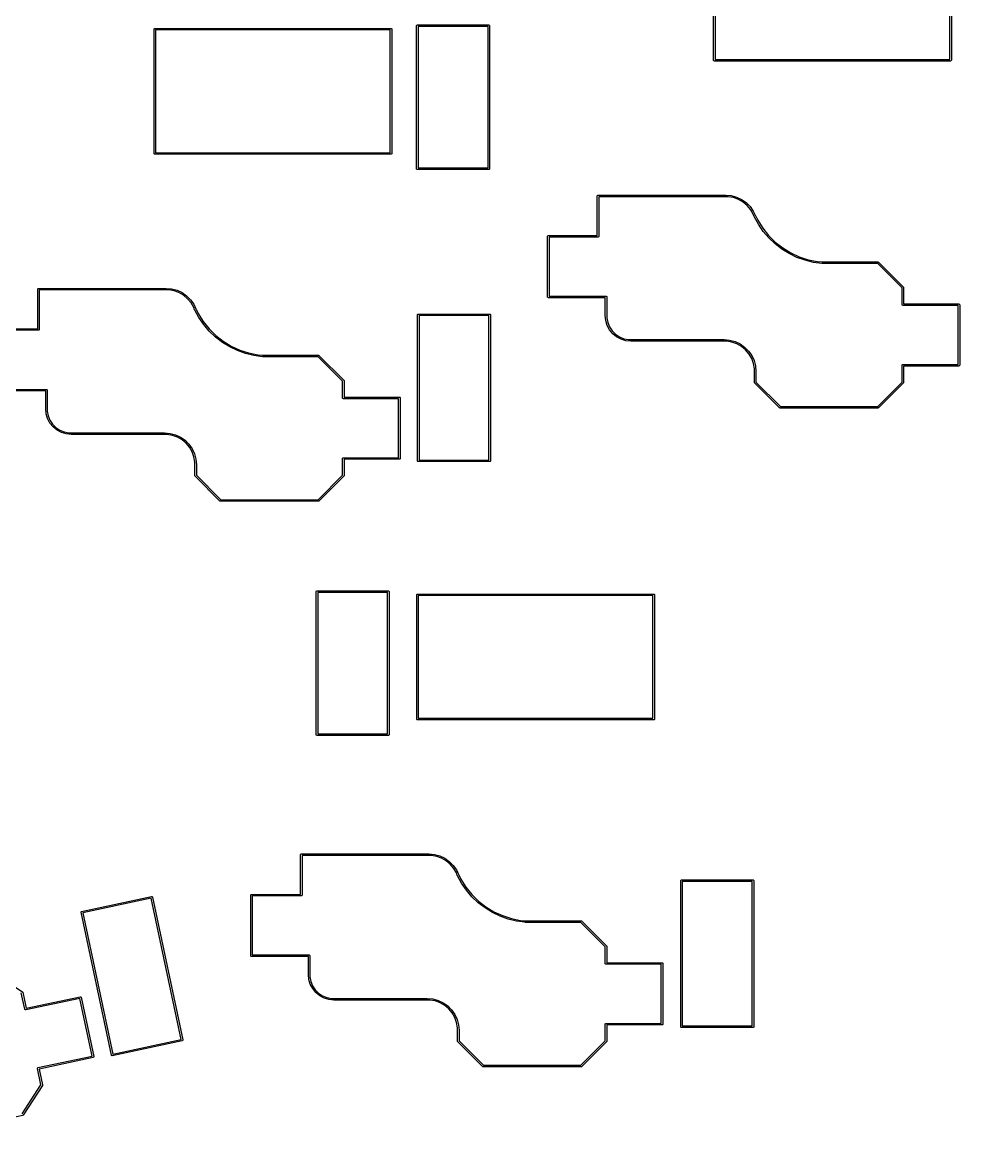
# Model space of a CAD drawing. Extents: x 108 to 229, y -135 to -60.
# Drawn here: x 141.5 to 171.66, y -132.42 to -96.59 of the extents above; entities that cross this region are included whole.
import ezdxf

# ---------------------------------------------------------------- set-up
doc = ezdxf.new("R2010")
doc.units = 0
doc.layers.add('BLACK', color=7, linetype='CONTINUOUS')

msp = doc.modelspace()

# ---------------------------------------------------------------- linework, layer by layer
at = {"layer": 'BLACK', "linetype": 'CONTINUOUS'}
for p, q in [((163.74, -97.810001), (163.74, -93.810001)), ((163.79, -93.835001), (163.79, -97.785001)), ((171.34, -97.785001), (171.34, -93.835001)), ((171.39, -93.810001), (171.39, -97.810001)), ((154.185, -96.7), (154.186903, -96.690433)), ((154.185, -101.3), (154.185, -96.7)), ((154.186903, -96.690433), (154.200433, -96.676903)), ((154.200433, -96.676903), (154.21, -96.675)), ((154.21, -96.675), (156.51, -96.675)), ((154.235, -96.725), (154.235, -101.275)), ((156.485, -96.725), (154.235, -96.725)), ((156.485, -101.275), (156.485, -96.725)), ((156.51, -96.675), (156.519567, -96.676903)), ((156.519567, -96.676903), (156.533097, -96.690433)), ((156.533097, -96.690433), (156.535, -96.7)), ((156.535, -96.7), (156.535, -101.3)), ((145.74, -96.810001), (145.741903, -96.800434)), ((145.74, -100.810001), (145.74, -96.810001)), ((145.741903, -96.800434), (145.755433, -96.786904)), ((145.755433, -96.786904), (145.765, -96.785001)), ((145.765, -96.785001), (153.365, -96.785001)), ((145.79, -96.835001), (145.79, -100.785001)), ((153.34, -96.835001), (145.79, -96.835001)), ((153.34, -100.785001), (153.34, -96.835001)), ((153.365, -96.785001), (153.374567, -96.786904)), ((153.374567, -96.786904), (153.388097, -96.800434)), ((153.388097, -96.800434), (153.39, -96.810001)), ((153.39, -96.810001), (153.39, -100.810001)), ((163.741903, -97.819568), (163.74, -97.810001)), ((163.79, -97.785001), (171.34, -97.785001)), ((171.39, -97.810001), (171.388097, -97.819568)), ((163.755433, -97.833098), (163.741903, -97.819568)), ((163.765, -97.835001), (163.755433, -97.833098)), ((171.365, -97.835001), (163.765, -97.835001)), ((171.374567, -97.833098), (171.365, -97.835001)), ((171.388097, -97.819568), (171.374567, -97.833098)), ((145.741903, -100.819568), (145.74, -100.810001)), ((145.755433, -100.833098), (145.741903, -100.819568)), ((145.765, -100.835001), (145.755433, -100.833098)), ((153.365, -100.835001), (145.765, -100.835001)), ((145.79, -100.785001), (153.34, -100.785001)), ((153.374567, -100.833098), (153.365, -100.835001)), ((153.388097, -100.819568), (153.374567, -100.833098)), ((153.39, -100.810001), (153.388097, -100.819568)), ((154.186903, -101.309567), (154.185, -101.3)), ((154.200433, -101.323097), (154.186903, -101.309567)), ((154.21, -101.325), (154.200433, -101.323097)), ((156.51, -101.325), (154.21, -101.325)), ((154.235, -101.275), (156.485, -101.275)), ((156.519567, -101.323097), (156.51, -101.325)), ((156.533097, -101.309567), (156.519567, -101.323097)), ((156.535, -101.3), (156.533097, -101.309567)), ((160.001, -102.175), (160.002903, -102.165433)), ((160.001, -102.875), (160.001, -102.175)), ((160.002903, -102.165433), (160.016433, -102.151903)), ((160.016433, -102.151903), (160.026, -102.15)), ((160.026, -102.15), (164.13, -102.15)), ((160.051, -102.2), (160.051, -102.875)), ((164.13, -102.2), (160.051, -102.2)), ((164.13, -102.15), (164.307989, -102.165572)), ((164.215301, -102.2), (164.13, -102.2)), ((164.383312, -102.229625), (164.215301, -102.2)), ((164.307989, -102.165572), (164.480571, -102.211815)), ((164.543627, -102.287975), (164.383312, -102.229625)), ((164.480571, -102.211815), (164.6425, -102.287324)), ((164.691373, -102.373276), (164.543627, -102.287975)), ((164.6425, -102.287324), (164.788857, -102.389805)), ((164.822062, -102.482938), (164.691373, -102.373276)), ((164.788857, -102.389805), (164.915196, -102.516143)), ((164.931724, -102.613627), (164.822062, -102.482938)), ((164.915196, -102.516143), (165.017676, -102.6625)), ((165.017025, -102.761374), (164.931724, -102.613627)), ((165.0462, -102.841531), (165.017025, -102.761374)), ((165.017676, -102.6625), (165.087286, -102.81178)), ((165.087286, -102.81178), (165.097147, -102.822223)), ((165.097147, -102.822223), (165.097166, -102.822214)), ((165.097166, -102.822214), (165.16191, -102.958858)), ((160.001, -103.45), (160.001, -102.875)), ((160.051, -102.875), (160.051, -103.475)), ((165.046201, -102.84153), (165.0462, -102.841531)), ((165.055713, -102.853706), (165.046201, -102.84153)), ((165.057735, -102.854285), (165.055713, -102.853706)), ((165.183514, -103.087368), (165.057735, -102.854285)), ((165.16191, -102.958858), (165.322224, -103.215282)), ((165.339762, -103.316052), (165.183514, -103.087368)), ((158.401, -103.475), (158.402903, -103.465433)), ((158.401, -105.425), (158.401, -103.475)), ((158.402903, -103.465433), (158.416433, -103.451903)), ((158.416433, -103.451903), (158.426, -103.45)), ((158.426, -103.45), (160.001, -103.45)), ((160.026, -103.5), (158.451, -103.5)), ((158.451, -103.5), (158.451, -105.4)), ((160.035567, -103.498097), (160.026, -103.5)), ((160.049097, -103.484567), (160.035567, -103.498097)), ((160.051, -103.475), (160.049097, -103.484567)), ((165.322224, -103.215282), (165.511177, -103.451397)), ((165.519021, -103.527183), (165.339762, -103.316052)), ((165.511177, -103.451397), (165.726222, -103.664022)), ((165.719332, -103.718454), (165.519021, -103.527183)), ((165.938511, -103.887779), (165.719332, -103.718454)), ((165.726222, -103.664022), (165.964461, -103.850291)), ((166.174161, -104.033306), (165.938511, -103.887779)), ((165.964461, -103.850291), (166.222682, -104.007693)), ((166.423712, -104.153449), (166.174161, -104.033306)), ((166.222682, -104.007693), (166.497406, -104.134107)), ((166.684437, -104.246894), (166.423712, -104.153449)), ((166.497406, -104.134107), (166.78493, -104.227829)), ((166.953491, -104.312621), (166.684437, -104.246894)), ((166.78493, -104.227829), (167.081378, -104.287596)), ((167.227934, -104.349913), (166.953491, -104.312621)), ((167.081378, -104.287596), (167.231054, -104.3)), ((167.228679, -104.349737), (167.227934, -104.349913)), ((167.23, -104.35), (167.228679, -104.349737)), ((169.019644, -104.35), (167.23, -104.35)), ((167.231054, -104.3), (169.03, -104.3)), ((169.805, -105.135356), (169.019644, -104.35)), ((169.03, -104.3), (169.039567, -104.301903)), ((169.039567, -104.301903), (169.047678, -104.307322)), ((169.047678, -104.307322), (169.847678, -105.107322)), ((142.001, -105.175), (142.002903, -105.165433)), ((142.001, -105.875), (142.001, -105.175)), ((142.002903, -105.165433), (142.016433, -105.151903)), ((142.016433, -105.151903), (142.026, -105.15)), ((142.026, -105.15), (146.13, -105.15)), ((142.051, -105.2), (142.051, -105.875)), ((146.13, -105.2), (142.051, -105.2)), ((146.13, -105.15), (146.307989, -105.165572)), ((146.215301, -105.2), (146.13, -105.2)), ((146.383312, -105.229625), (146.215301, -105.2)), ((146.307989, -105.165572), (146.480571, -105.211815)), ((146.543627, -105.287975), (146.383312, -105.229625)), ((146.480571, -105.211815), (146.6425, -105.287324)), ((146.691373, -105.373276), (146.543627, -105.287975)), ((146.6425, -105.287324), (146.788857, -105.389805)), ((169.805, -105.675), (169.805, -105.135356)), ((169.847678, -105.107322), (169.853097, -105.115433)), ((169.853097, -105.115433), (169.855, -105.125)), ((169.855, -105.125), (169.855, -105.65)), ((146.822062, -105.482938), (146.691373, -105.373276)), ((146.788857, -105.389805), (146.915196, -105.516143)), ((146.931724, -105.613627), (146.822062, -105.482938)), ((146.915196, -105.516143), (147.017676, -105.6625)), ((147.017025, -105.761374), (146.931724, -105.613627)), ((147.017676, -105.6625), (147.087286, -105.81178)), ((158.402903, -105.434567), (158.401, -105.425)), ((158.416433, -105.448097), (158.402903, -105.434567)), ((158.426, -105.45), (158.416433, -105.448097)), ((160.255, -105.45), (158.426, -105.45)), ((158.451, -105.4), (160.28, -105.4)), ((160.255, -106.025), (160.255, -105.45)), ((160.28, -105.4), (160.289567, -105.401903)), ((160.289567, -105.401903), (160.303097, -105.415433)), ((160.303097, -105.415433), (160.305, -105.425)), ((160.305, -105.425), (160.305, -106.025)), ((169.806903, -105.684567), (169.805, -105.675)), ((169.820433, -105.698097), (169.806903, -105.684567)), ((169.855, -105.65), (171.634, -105.65)), ((171.634, -105.65), (171.643567, -105.651903)), ((171.643567, -105.651903), (171.657097, -105.665433)), ((171.657097, -105.665433), (171.659, -105.675)), ((171.659, -105.675), (171.659, -107.625)), ((142.001, -106.45), (142.001, -105.875)), ((142.051, -105.875), (142.051, -106.475)), ((147.0462, -105.841531), (147.017025, -105.761374)), ((147.046201, -105.84153), (147.0462, -105.841531)), ((147.055713, -105.853706), (147.046201, -105.84153)), ((147.057735, -105.854285), (147.055713, -105.853706)), ((147.183514, -106.087368), (147.057735, -105.854285)), ((147.087286, -105.81178), (147.097147, -105.822223)), ((147.097147, -105.822223), (147.097166, -105.822214)), ((147.097166, -105.822214), (147.16191, -105.958858)), ((147.16191, -105.958858), (147.322224, -106.215282)), ((154.215, -106), (154.216903, -105.990433)), ((154.215, -110.7), (154.215, -106)), ((154.216903, -105.990433), (154.230433, -105.976903)), ((154.230433, -105.976903), (154.24, -105.975)), ((154.24, -105.975), (156.54, -105.975)), ((154.265, -106.025), (154.265, -110.675)), ((156.515, -106.025), (154.265, -106.025)), ((156.515, -110.675), (156.515, -106.025)), ((156.54, -105.975), (156.549567, -105.976903)), ((156.549567, -105.976903), (156.563097, -105.990433)), ((156.563097, -105.990433), (156.565, -106)), ((156.565, -106), (156.565, -110.7)), ((160.270852, -106.18595), (160.255, -106.025)), ((160.305, -106.025), (160.305, -106.101331)), ((169.83, -105.7), (169.820433, -105.698097)), ((171.609, -105.7), (169.83, -105.7)), ((171.609, -107.6), (171.609, -105.7)), ((147.339762, -106.316052), (147.183514, -106.087368)), ((147.322224, -106.215282), (147.511177, -106.451397)), ((147.519021, -106.527183), (147.339762, -106.316052)), ((160.317799, -106.340714), (160.270852, -106.18595)), ((160.305, -106.101331), (160.334783, -106.251059)), ((160.394038, -106.483345), (160.317799, -106.340714)), ((160.334783, -106.251059), (160.393204, -106.3921)), ((160.393204, -106.3921), (160.478018, -106.519034)), ((140.426, -106.45), (142.001, -106.45)), ((142.026, -106.5), (140.451, -106.5)), ((142.035567, -106.498097), (142.026, -106.5)), ((142.049097, -106.484567), (142.035567, -106.498097)), ((142.051, -106.475), (142.049097, -106.484567)), ((147.511177, -106.451397), (147.726222, -106.664022)), ((147.719332, -106.718454), (147.519021, -106.527183)), ((147.938511, -106.887779), (147.719332, -106.718454)), ((147.726222, -106.664022), (147.964461, -106.850291)), ((160.496637, -106.608363), (160.394038, -106.483345)), ((160.478018, -106.519034), (160.585966, -106.626982)), ((160.621655, -106.710962), (160.496637, -106.608363)), ((160.585966, -106.626982), (160.7129, -106.711796)), ((160.764286, -106.787201), (160.621655, -106.710962)), ((160.7129, -106.711796), (160.853941, -106.770217)), ((160.853941, -106.770217), (161.003669, -106.8)), ((148.174161, -107.033306), (147.938511, -106.887779)), ((147.964461, -106.850291), (148.222682, -107.007693)), ((148.423712, -107.153449), (148.174161, -107.033306)), ((148.222682, -107.007693), (148.497406, -107.134107)), ((160.91905, -106.834148), (160.764286, -106.787201)), ((161.08, -106.85), (160.91905, -106.834148)), ((161.003669, -106.8), (161.08, -106.8)), ((161.08, -106.8), (164.08, -106.8)), ((164.08, -106.85), (161.08, -106.85)), ((164.08, -106.8), (164.257989, -106.815572)), ((164.165301, -106.85), (164.08, -106.85)), ((164.333312, -106.879625), (164.165301, -106.85)), ((164.257989, -106.815572), (164.430571, -106.861815)), ((164.493627, -106.937975), (164.333312, -106.879625)), ((164.430571, -106.861815), (164.5925, -106.937324)), ((164.641373, -107.023276), (164.493627, -106.937975)), ((164.5925, -106.937324), (164.738857, -107.039804)), ((164.772062, -107.132938), (164.641373, -107.023276)), ((164.738857, -107.039804), (164.865196, -107.166143)), ((148.684437, -107.246894), (148.423712, -107.153449)), ((148.497406, -107.134107), (148.78493, -107.227829)), ((148.953491, -107.312621), (148.684437, -107.246894)), ((148.78493, -107.227829), (149.081378, -107.287596)), ((149.227934, -107.349913), (148.953491, -107.312621)), ((149.081378, -107.287596), (149.231054, -107.3)), ((149.228679, -107.349737), (149.227934, -107.349913)), ((149.23, -107.35), (149.228679, -107.349737)), ((151.019644, -107.35), (149.23, -107.35)), ((149.231054, -107.3), (151.03, -107.3)), ((151.805, -108.135356), (151.019644, -107.35)), ((151.03, -107.3), (151.039567, -107.301903)), ((151.039567, -107.301903), (151.047678, -107.307322)), ((151.047678, -107.307322), (151.847678, -108.107322)), ((164.881724, -107.263627), (164.772062, -107.132938)), ((164.865196, -107.166143), (164.967676, -107.3125)), ((164.967025, -107.411373), (164.881724, -107.263627)), ((165.025375, -107.571688), (164.967025, -107.411373)), ((164.967676, -107.3125), (165.043185, -107.474429)), ((165.043185, -107.474429), (165.089428, -107.647011)), ((165.055, -107.739699), (165.025375, -107.571688)), ((165.055, -107.825), (165.055, -107.739699)), ((165.055, -108.175), (165.055, -107.825)), ((165.089428, -107.647011), (165.105, -107.825)), ((165.105, -107.825), (165.105, -108.164644)), ((169.805, -107.625), (169.806903, -107.615433)), ((169.805, -108.164644), (169.805, -107.625)), ((169.806903, -107.615433), (169.820433, -107.601903)), ((169.820433, -107.601903), (169.83, -107.6)), ((169.83, -107.6), (171.609, -107.6)), ((171.634, -107.65), (169.855, -107.65)), ((169.855, -107.65), (169.855, -108.175)), ((171.643567, -107.648097), (171.634, -107.65)), ((171.657097, -107.634567), (171.643567, -107.648097)), ((171.659, -107.625), (171.657097, -107.634567)), ((151.805, -108.675), (151.805, -108.135356)), ((151.847678, -108.107322), (151.853097, -108.115433)), ((151.853097, -108.115433), (151.855, -108.125)), ((151.855, -108.125), (151.855, -108.65)), ((165.056903, -108.184567), (165.055, -108.175)), ((165.062322, -108.192678), (165.056903, -108.184567)), ((165.862322, -108.992678), (165.062322, -108.192678)), ((165.105, -108.164644), (165.890356, -108.95)), ((169.019644, -108.95), (169.805, -108.164644)), ((169.847678, -108.192678), (169.047678, -108.992678)), ((169.853097, -108.184567), (169.847678, -108.192678)), ((169.855, -108.175), (169.853097, -108.184567)), ((142.255, -108.45), (140.426, -108.45)), ((140.451, -108.4), (142.28, -108.4)), ((142.255, -109.025), (142.255, -108.45)), ((142.28, -108.4), (142.289567, -108.401903)), ((142.289567, -108.401903), (142.303097, -108.415433)), ((142.303097, -108.415433), (142.305, -108.425)), ((142.305, -108.425), (142.305, -109.025)), ((151.806903, -108.684567), (151.805, -108.675)), ((151.820433, -108.698097), (151.806903, -108.684567)), ((151.83, -108.7), (151.820433, -108.698097)), ((153.609, -108.7), (151.83, -108.7)), ((151.855, -108.65), (153.634, -108.65)), ((153.609, -110.6), (153.609, -108.7)), ((153.634, -108.65), (153.643567, -108.651903)), ((153.643567, -108.651903), (153.657097, -108.665433)), ((153.657097, -108.665433), (153.659, -108.675)), ((153.659, -108.675), (153.659, -110.625)), ((142.270852, -109.18595), (142.255, -109.025)), ((142.317799, -109.340714), (142.270852, -109.18595)), ((142.305, -109.025), (142.305, -109.101331)), ((142.305, -109.101331), (142.334783, -109.251059)), ((142.334783, -109.251059), (142.393204, -109.3921)), ((165.870433, -108.998097), (165.862322, -108.992678)), ((165.88, -109), (165.870433, -108.998097)), ((169.03, -109), (165.88, -109)), ((165.890356, -108.95), (169.019644, -108.95)), ((169.039567, -108.998097), (169.03, -109)), ((169.047678, -108.992678), (169.039567, -108.998097)), ((142.394038, -109.483345), (142.317799, -109.340714)), ((142.393204, -109.3921), (142.478018, -109.519034)), ((142.496637, -109.608363), (142.394038, -109.483345)), ((142.478018, -109.519034), (142.585966, -109.626982)), ((142.621655, -109.710962), (142.496637, -109.608363)), ((142.585966, -109.626982), (142.7129, -109.711796)), ((142.764286, -109.787201), (142.621655, -109.710962)), ((142.7129, -109.711796), (142.853941, -109.770217)), ((142.91905, -109.834148), (142.764286, -109.787201)), ((142.853941, -109.770217), (143.003669, -109.8)), ((143.08, -109.85), (142.91905, -109.834148)), ((143.003669, -109.8), (143.08, -109.8)), ((143.08, -109.8), (146.08, -109.8)), ((146.08, -109.85), (143.08, -109.85)), ((146.08, -109.8), (146.257989, -109.815572)), ((146.165301, -109.85), (146.08, -109.85)), ((146.333312, -109.879625), (146.165301, -109.85)), ((146.257989, -109.815572), (146.430571, -109.861815)), ((146.493627, -109.937975), (146.333312, -109.879625)), ((146.430571, -109.861815), (146.5925, -109.937324)), ((146.641373, -110.023276), (146.493627, -109.937975)), ((146.5925, -109.937324), (146.738857, -110.039804)), ((146.772062, -110.132938), (146.641373, -110.023276)), ((146.738857, -110.039804), (146.865196, -110.166143)), ((146.881724, -110.263627), (146.772062, -110.132938)), ((146.865196, -110.166143), (146.967676, -110.3125)), ((146.967025, -110.411373), (146.881724, -110.263627)), ((146.967676, -110.3125), (147.043185, -110.474429)), ((147.025375, -110.571688), (146.967025, -110.411373)), ((147.055, -110.739699), (147.025375, -110.571688)), ((147.043185, -110.474429), (147.089428, -110.647011)), ((147.089428, -110.647011), (147.105, -110.825)), ((151.805, -110.625), (151.806903, -110.615433)), ((151.805, -111.164644), (151.805, -110.625)), ((151.806903, -110.615433), (151.820433, -110.601903)), ((151.820433, -110.601903), (151.83, -110.6)), ((151.83, -110.6), (153.609, -110.6)), ((153.634, -110.65), (151.855, -110.65)), ((151.855, -110.65), (151.855, -111.175)), ((153.643567, -110.648097), (153.634, -110.65)), ((153.657097, -110.634567), (153.643567, -110.648097)), ((153.659, -110.625), (153.657097, -110.634567)), ((154.216903, -110.709567), (154.215, -110.7)), ((154.230433, -110.723097), (154.216903, -110.709567)), ((154.265, -110.675), (156.515, -110.675)), ((156.563097, -110.709567), (156.549567, -110.723097)), ((156.565, -110.7), (156.563097, -110.709567)), ((147.055, -110.825), (147.055, -110.739699)), ((147.055, -111.175), (147.055, -110.825)), ((147.105, -110.825), (147.105, -111.164644)), ((154.24, -110.725), (154.230433, -110.723097)), ((156.54, -110.725), (154.24, -110.725)), ((156.549567, -110.723097), (156.54, -110.725)), ((147.056903, -111.184567), (147.055, -111.175)), ((147.062322, -111.192678), (147.056903, -111.184567)), ((147.862322, -111.992678), (147.062322, -111.192678)), ((147.105, -111.164644), (147.890356, -111.95)), ((151.019644, -111.95), (151.805, -111.164644)), ((151.847678, -111.192678), (151.047678, -111.992678)), ((151.853097, -111.184567), (151.847678, -111.192678)), ((151.855, -111.175), (151.853097, -111.184567)), ((147.870433, -111.998097), (147.862322, -111.992678)), ((147.88, -112), (147.870433, -111.998097)), ((151.03, -112), (147.88, -112)), ((147.890356, -111.95), (151.019644, -111.95)), ((151.039567, -111.998097), (151.03, -112)), ((151.047678, -111.992678), (151.039567, -111.998097)), ((150.955, -114.91), (150.956903, -114.900433)), ((150.955, -119.51), (150.955, -114.91)), ((150.956903, -114.900433), (150.970433, -114.886903)), ((150.970433, -114.886903), (150.98, -114.885)), ((150.98, -114.885), (153.28, -114.885)), ((151.005, -114.935), (151.005, -119.485)), ((153.255, -114.935), (151.005, -114.935)), ((153.255, -119.485), (153.255, -114.935)), ((153.28, -114.885), (153.289567, -114.886903)), ((153.289567, -114.886903), (153.303097, -114.900433)), ((153.303097, -114.900433), (153.305, -114.91)), ((153.305, -114.91), (153.305, -119.51)), ((154.19, -115.009999), (154.191903, -115.000432)), ((154.19, -119.009999), (154.19, -115.009999)), ((154.191903, -115.000432), (154.205433, -114.986902)), ((154.205433, -114.986902), (154.215, -114.984999)), ((154.215, -114.984999), (161.815, -114.984999)), ((161.815, -114.984999), (161.824567, -114.986902)), ((161.824567, -114.986902), (161.838097, -115.000432)), ((161.838097, -115.000432), (161.84, -115.009999)), ((161.84, -115.009999), (161.84, -119.009999)), ((154.24, -115.034999), (154.24, -118.984999)), ((161.79, -115.034999), (154.24, -115.034999)), ((161.79, -118.984999), (161.79, -115.034999)), ((154.191903, -119.019566), (154.19, -119.009999)), ((154.205433, -119.033096), (154.191903, -119.019566)), ((154.215, -119.034999), (154.205433, -119.033096)), ((161.815, -119.034999), (154.215, -119.034999)), ((154.24, -118.984999), (161.79, -118.984999)), ((161.824567, -119.033096), (161.815, -119.034999)), ((161.838097, -119.019566), (161.824567, -119.033096)), ((161.84, -119.009999), (161.838097, -119.019566)), ((150.956903, -119.519567), (150.955, -119.51)), ((150.970433, -119.533097), (150.956903, -119.519567)), ((150.98, -119.535), (150.970433, -119.533097)), ((153.28, -119.535), (150.98, -119.535)), ((151.005, -119.485), (153.255, -119.485)), ((153.289567, -119.533097), (153.28, -119.535)), ((153.303097, -119.519567), (153.289567, -119.533097)), ((153.305, -119.51), (153.303097, -119.519567)), ((150.451, -123.375), (150.452903, -123.365433)), ((150.451, -124.075), (150.451, -123.375)), ((150.452903, -123.365433), (150.466433, -123.351903)), ((150.466433, -123.351903), (150.476, -123.35)), ((150.476, -123.35), (154.58, -123.35)), ((150.501, -123.4), (150.501, -124.075)), ((154.58, -123.4), (150.501, -123.4)), ((154.58, -123.35), (154.757989, -123.365572)), ((154.665301, -123.4), (154.58, -123.4)), ((154.833312, -123.429625), (154.665301, -123.4)), ((154.757989, -123.365572), (154.930571, -123.411815)), ((154.993627, -123.487975), (154.833312, -123.429625)), ((154.930571, -123.411815), (155.0925, -123.487324)), ((155.141373, -123.573276), (154.993627, -123.487975)), ((155.0925, -123.487324), (155.238857, -123.589805)), ((155.272062, -123.682938), (155.141373, -123.573276)), ((155.238857, -123.589805), (155.365196, -123.716143)), ((155.381724, -123.813627), (155.272062, -123.682938)), ((155.365196, -123.716143), (155.467676, -123.8625)), ((155.467025, -123.961374), (155.381724, -123.813627)), ((155.4962, -124.041531), (155.467025, -123.961374)), ((155.467676, -123.8625), (155.537286, -124.01178)), ((150.451, -124.65), (150.451, -124.075)), ((150.501, -124.075), (150.501, -124.675)), ((155.496201, -124.04153), (155.4962, -124.041531)), ((155.505713, -124.053706), (155.496201, -124.04153)), ((155.507735, -124.054285), (155.505713, -124.053706)), ((155.633514, -124.287368), (155.507735, -124.054285)), ((155.537286, -124.01178), (155.547147, -124.022223)), ((155.547147, -124.022223), (155.547166, -124.022214)), ((155.547166, -124.022214), (155.61191, -124.158858)), ((155.61191, -124.158858), (155.772224, -124.415282)), ((155.789762, -124.516052), (155.633514, -124.287368)), ((162.685, -124.21), (162.686903, -124.200433)), ((162.685, -128.91), (162.685, -124.21)), ((162.686903, -124.200433), (162.700433, -124.186903)), ((162.700433, -124.186903), (162.71, -124.185)), ((162.71, -124.185), (165.01, -124.185)), ((162.735, -124.235), (162.735, -128.885)), ((164.985, -124.235), (162.735, -124.235)), ((164.985, -128.885), (164.985, -124.235)), ((165.01, -124.185), (165.019567, -124.186903)), ((165.019567, -124.186903), (165.033097, -124.200433)), ((165.033097, -124.200433), (165.035, -124.21)), ((165.035, -124.21), (165.035, -128.91)), ((148.851, -124.675), (148.852903, -124.665433)), ((148.851, -126.625), (148.851, -124.675)), ((148.852903, -124.665433), (148.866433, -124.651903)), ((148.866433, -124.651903), (148.876, -124.65)), ((148.876, -124.65), (150.451, -124.65)), ((150.499097, -124.684567), (150.485567, -124.698097)), ((150.501, -124.675), (150.499097, -124.684567)), ((155.772224, -124.415282), (155.961177, -124.651397)), ((155.969021, -124.727183), (155.789762, -124.516052)), ((155.961177, -124.651397), (156.176222, -124.864022)), ((143.41134, -125.195998), (145.66108, -124.717801)), ((145.64702, -124.771906), (143.446189, -125.239708)), ((146.61381, -129.320291), (145.64702, -124.771906)), ((145.66108, -124.717801), (145.670833, -124.717674)), ((145.670833, -124.717674), (145.686881, -124.728095)), ((145.686881, -124.728095), (145.686881, -124.728099)), ((145.686881, -124.728099), (145.690731, -124.737057)), ((145.690731, -124.737057), (146.667916, -129.33435)), ((150.476, -124.7), (148.901, -124.7)), ((148.901, -124.7), (148.901, -126.6)), ((150.485567, -124.698097), (150.476, -124.7)), ((156.169332, -124.918454), (155.969021, -124.727183)), ((156.388511, -125.087779), (156.169332, -124.918454)), ((156.176222, -124.864022), (156.414461, -125.050291)), ((143.391957, -125.215896), (143.402378, -125.199849)), ((143.392084, -125.22565), (143.391957, -125.215896)), ((144.369269, -129.822942), (143.392084, -125.22565)), ((143.402378, -125.199849), (143.41134, -125.195998)), ((143.446189, -125.239708), (144.412979, -129.788093)), ((156.624161, -125.233306), (156.388511, -125.087779)), ((156.414461, -125.050291), (156.672682, -125.207693)), ((156.873712, -125.353449), (156.624161, -125.233306)), ((156.672682, -125.207693), (156.947406, -125.334107)), ((157.134437, -125.446894), (156.873712, -125.353449)), ((156.947406, -125.334107), (157.23493, -125.427829)), ((157.403491, -125.512621), (157.134437, -125.446894)), ((157.23493, -125.427829), (157.531378, -125.487596)), ((157.677934, -125.549913), (157.403491, -125.512621)), ((157.531378, -125.487596), (157.681054, -125.5)), ((157.678679, -125.549737), (157.677934, -125.549913)), ((157.68, -125.55), (157.678679, -125.549737)), ((159.469644, -125.55), (157.68, -125.55)), ((157.681054, -125.5), (159.48, -125.5)), ((160.255, -126.335356), (159.469644, -125.55)), ((159.48, -125.5), (159.489567, -125.501903)), ((159.489567, -125.501903), (159.497678, -125.507322)), ((159.497678, -125.507322), (160.297678, -126.307322)), ((160.255, -126.875), (160.255, -126.335356)), ((160.297678, -126.307322), (160.303097, -126.315433)), ((160.303097, -126.315433), (160.305, -126.325)), ((160.305, -126.325), (160.305, -126.85)), ((148.852903, -126.634567), (148.851, -126.625)), ((148.866433, -126.648097), (148.852903, -126.634567)), ((148.876, -126.65), (148.866433, -126.648097)), ((150.705, -126.65), (148.876, -126.65)), ((148.901, -126.6), (150.73, -126.6)), ((150.705, -127.225), (150.705, -126.65)), ((150.73, -126.6), (150.739567, -126.601903)), ((150.739567, -126.601903), (150.753097, -126.615433)), ((150.753097, -126.615433), (150.755, -126.625)), ((150.755, -126.625), (150.755, -127.225)), ((140.557851, -127.167923), (141.506699, -127.784111)), ((160.256903, -126.884567), (160.255, -126.875)), ((160.270433, -126.898097), (160.256903, -126.884567)), ((160.28, -126.9), (160.270433, -126.898097)), ((162.059, -126.9), (160.28, -126.9)), ((160.305, -126.85), (162.084, -126.85)), ((162.059, -128.8), (162.059, -126.9)), ((162.084, -126.85), (162.093567, -126.851903)), ((162.093567, -126.851903), (162.107097, -126.865433)), ((162.107097, -126.865433), (162.109, -126.875)), ((162.109, -126.875), (162.109, -128.825)), ((150.720852, -127.38595), (150.705, -127.225)), ((150.767799, -127.540714), (150.720852, -127.38595)), ((150.755, -127.225), (150.755, -127.301331)), ((150.755, -127.301331), (150.784783, -127.451059)), ((150.844038, -127.683345), (150.767799, -127.540714)), ((150.784783, -127.451059), (150.843204, -127.5921)), ((141.58298, -128.348257), (141.470781, -127.820404)), ((141.506699, -127.784111), (141.513686, -127.790918)), ((141.513686, -127.790918), (141.517537, -127.79988)), ((141.517537, -127.79988), (141.62669, -128.313407)), ((150.843204, -127.5921), (150.928018, -127.719034)), ((150.946637, -127.808363), (150.844038, -127.683345)), ((150.928018, -127.719034), (151.035966, -127.826982)), ((151.071655, -127.910962), (150.946637, -127.808363)), ((151.035966, -127.826982), (151.1629, -127.911796)), ((143.352755, -127.997638), (141.612632, -128.367513)), ((141.62669, -128.313407), (143.366815, -127.943533)), ((143.747788, -129.856119), (143.352755, -127.997638)), ((143.366815, -127.943533), (143.376568, -127.943406)), ((143.376568, -127.943406), (143.392616, -127.953827)), ((143.392616, -127.953827), (143.392616, -127.953831)), ((143.392616, -127.953831), (143.396466, -127.962789)), ((143.396466, -127.962789), (143.801894, -129.870177)), ((151.214286, -127.987201), (151.071655, -127.910962)), ((151.1629, -127.911796), (151.303941, -127.970217)), ((151.36905, -128.034148), (151.214286, -127.987201)), ((151.303941, -127.970217), (151.453669, -128)), ((151.53, -128.05), (151.36905, -128.034148)), ((151.453669, -128), (151.53, -128)), ((151.53, -128), (154.53, -128)), ((154.53, -128.05), (151.53, -128.05)), ((154.53, -128), (154.707989, -128.015572)), ((154.615301, -128.05), (154.53, -128.05)), ((154.783312, -128.079625), (154.615301, -128.05)), ((154.707989, -128.015572), (154.880571, -128.061815)), ((154.943627, -128.137975), (154.783312, -128.079625)), ((154.880571, -128.061815), (155.0425, -128.137324)), ((155.091373, -128.223276), (154.943627, -128.137975)), ((155.0425, -128.137324), (155.188857, -128.239804)), ((155.222062, -128.332938), (155.091373, -128.223276)), ((155.188857, -128.239804), (155.315196, -128.366143)), ((141.586831, -128.357219), (141.58298, -128.348257)), ((141.602878, -128.367641), (141.586831, -128.357219)), ((141.602883, -128.367639), (141.602878, -128.367641)), ((141.612632, -128.367513), (141.602883, -128.367639)), ((155.331724, -128.463627), (155.222062, -128.332938)), ((155.315196, -128.366143), (155.417676, -128.5125)), ((155.417025, -128.611373), (155.331724, -128.463627)), ((155.475375, -128.771688), (155.417025, -128.611373)), ((155.417676, -128.5125), (155.493185, -128.674429)), ((155.505, -128.939699), (155.475375, -128.771688)), ((155.493185, -128.674429), (155.539428, -128.847011)), ((155.505, -129.025), (155.505, -128.939699)), ((155.539428, -128.847011), (155.555, -129.025)), ((160.255, -128.825), (160.256903, -128.815433)), ((160.255, -129.364644), (160.255, -128.825)), ((160.256903, -128.815433), (160.270433, -128.801903)), ((160.270433, -128.801903), (160.28, -128.8)), ((160.28, -128.8), (162.059, -128.8)), ((162.084, -128.85), (160.305, -128.85)), ((160.305, -128.85), (160.305, -129.375)), ((162.093567, -128.848097), (162.084, -128.85)), ((162.107097, -128.834567), (162.093567, -128.848097)), ((162.109, -128.825), (162.107097, -128.834567)), ((162.686903, -128.919567), (162.685, -128.91)), ((162.700433, -128.933097), (162.686903, -128.919567)), ((162.71, -128.935), (162.700433, -128.933097)), ((165.01, -128.935), (162.71, -128.935)), ((162.735, -128.885), (164.985, -128.885)), ((165.019567, -128.933097), (165.01, -128.935)), ((165.033097, -128.919567), (165.019567, -128.933097)), ((165.035, -128.91), (165.033097, -128.919567)), ((144.412979, -129.788093), (146.61381, -129.320291)), ((146.667916, -129.33435), (146.668042, -129.344098)), ((155.505, -129.375), (155.505, -129.025)), ((155.555, -129.025), (155.555, -129.364644)), ((146.64866, -129.364002), (144.398921, -129.842199)), ((146.657623, -129.360151), (146.64866, -129.364002)), ((146.668044, -129.344104), (146.657623, -129.360151)), ((146.668042, -129.344098), (146.668044, -129.344104)), ((155.506903, -129.384567), (155.505, -129.375)), ((155.512322, -129.392678), (155.506903, -129.384567)), ((156.312322, -130.192678), (155.512322, -129.392678)), ((155.555, -129.364644), (156.340356, -130.15)), ((159.469644, -130.15), (160.255, -129.364644)), ((160.297678, -129.392678), (159.497678, -130.192678)), ((160.303097, -129.384567), (160.297678, -129.392678)), ((160.305, -129.375), (160.303097, -129.384567)), ((142.007664, -130.225993), (143.747788, -129.856119)), ((143.782638, -129.899829), (142.042513, -130.269703)), ((143.7916, -129.895978), (143.782638, -129.899829)), ((143.802022, -129.879931), (143.7916, -129.895978)), ((143.801894, -129.870177), (143.80202, -129.879925)), ((143.80202, -129.879925), (143.802022, -129.879931)), ((144.37312, -129.831905), (144.369269, -129.822942)), ((144.389167, -129.842326), (144.37312, -129.831905)), ((144.398921, -129.842199), (144.389167, -129.842326)), ((141.988281, -130.245891), (141.998702, -130.229844)), ((141.988408, -130.255645), (141.988281, -130.245891)), ((142.100605, -130.783496), (141.988408, -130.255645)), ((141.998702, -130.229844), (142.007664, -130.225993)), ((142.042513, -130.269703), (142.151667, -130.78323)), ((156.320433, -130.198097), (156.312322, -130.192678)), ((156.33, -130.2), (156.320433, -130.198097)), ((159.48, -130.2), (156.33, -130.2)), ((156.340356, -130.15), (159.469644, -130.15)), ((159.489567, -130.198097), (159.48, -130.2)), ((159.497678, -130.192678), (159.489567, -130.198097)), ((141.495698, -131.714974), (142.100605, -130.783496)), ((142.14818, -130.802044), (141.531992, -131.750892)), ((142.151794, -130.792984), (142.14818, -130.802044)), ((142.151667, -130.78323), (142.151794, -130.792984)), ((141.516223, -131.76173), (138.435058, -132.416652)), ((141.525185, -131.757879), (141.516223, -131.76173)), ((141.531992, -131.750892), (141.525185, -131.757879))]:
    msp.add_line(p, q, dxfattribs=at)

doc.saveas('drawing.dxf')
